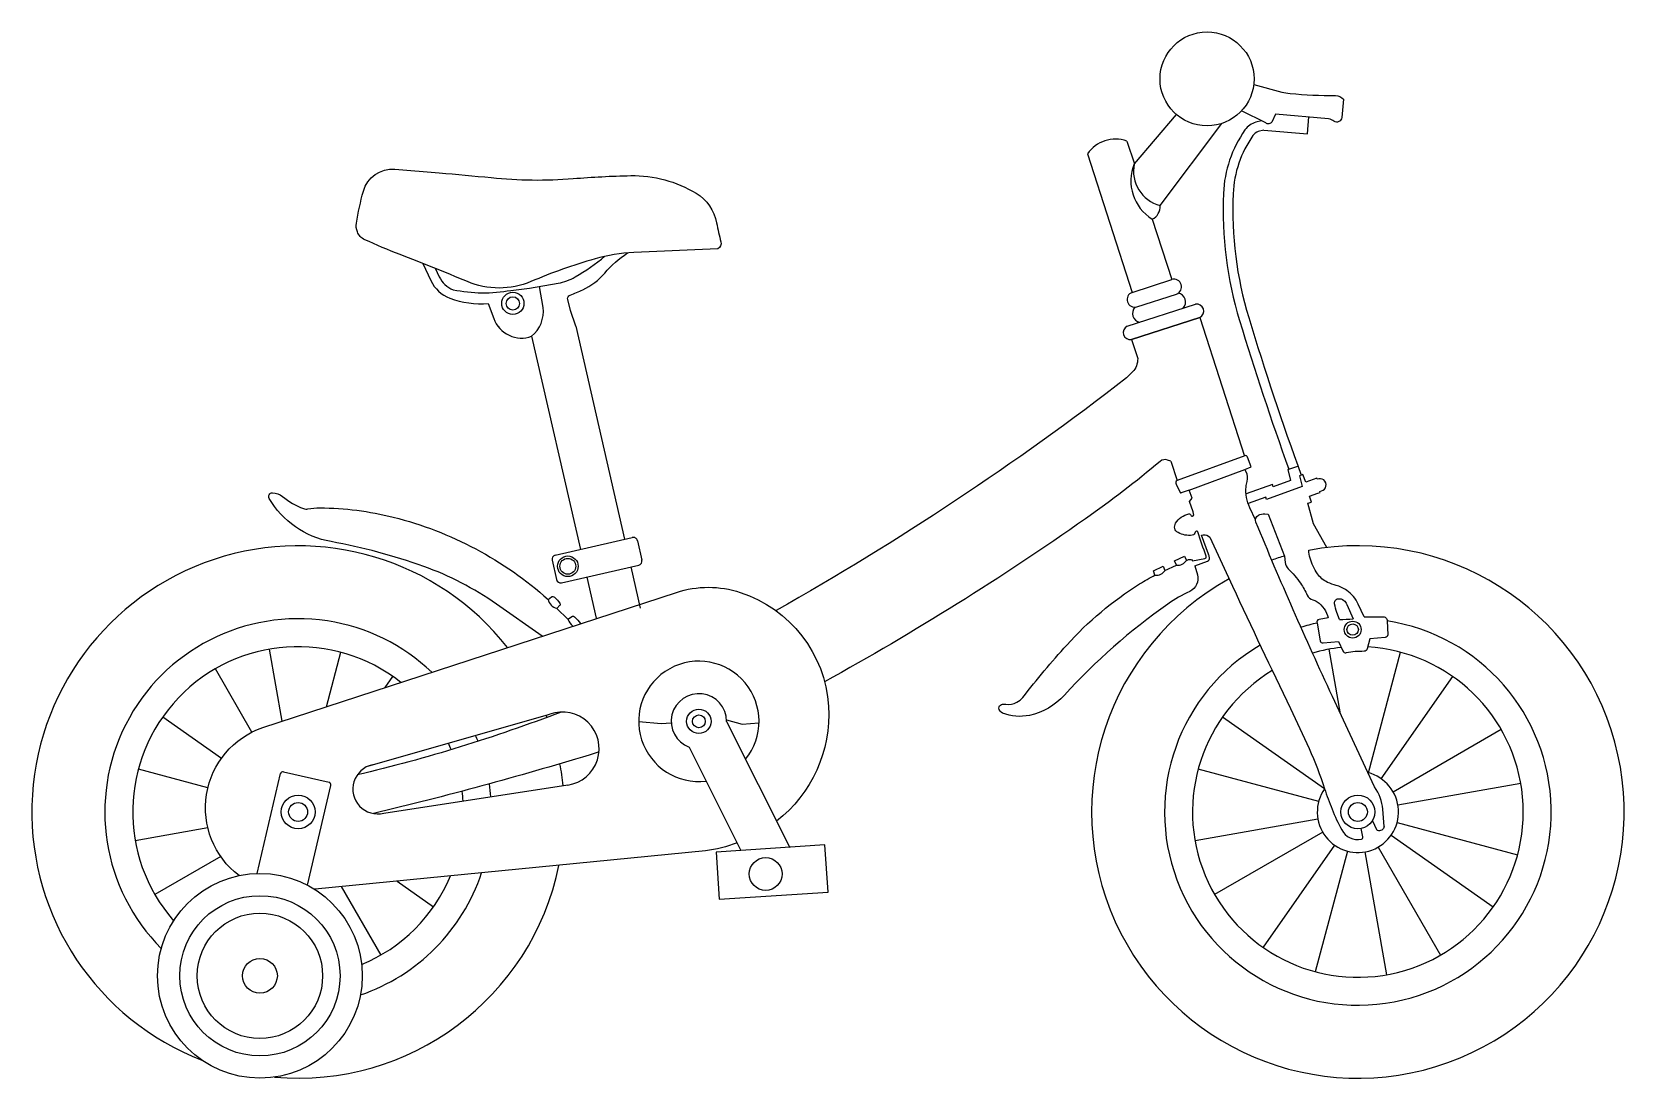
# Model space of a CAD drawing. Header units: millimetres. Extents: x -996 to 200, y 0 to 786.
import ezdxf

# ---------------------------------------------------------------- set-up
doc = ezdxf.new("R2010")
doc.units = ezdxf.units.MM
doc.layers.add('ceco.net 417', color=7, linetype='Continuous')

msp = doc.modelspace()

# ---------------------------------------------------------------- linework, layer by layer
at = {"layer": 'ceco.net 417'}
for points in [[(-78.2, 746.6), (-57.2, 740.9, 0.043661), (-50.9, 739.8, 0.019248), (-16.7, 738.2, -0.216307), (-10.9, 735.5), (-12.1, 721.8, -0.57735), (-18, 719, 0.087489), (-22, 720.9), (-61.9, 724.4), (-64.7, 718.4, -0.468793), (-69.2, 717.7), (-87.5, 726.7)], [(-72.5, 719.3), (-76.6, 718.2, 0.176327), (-84.8, 712.5, 0.142953), (-101, 664.8, 0.084355), (-88.9, 569.3, 0.013221), (-51.8, 457.5), (-51.8, 457.5), (-52.7, 457.2), (-50.5, 449), (-63.6, 444.3), (-64.1, 446.1), (-84, 439)], [(-70.6, 712.3), (-74.8, 711.2, 0.176327), (-78.8, 708.3, 0.142953), (-93.7, 664.5, 0.084355), (-82, 571.4, 0.014036), (-42.5, 453.1), (-43.9, 452.6), (-41.8, 444.5), (-68.6, 434.7), (-69.1, 436.6), (-82.5, 431.7)], [(-723.3, 682.9), (-690, 680.2, -0.005649), (-650.9, 676.6, 0.045643), (-589.4, 675.9, -0.015439), (-546.2, 678.1, -0.140861), (-497, 664.9, -0.216196), (-481.7, 642.6, 0.022938), (-478.4, 628.3, -0.355673), (-480.7, 623.1), (-543.9, 620.3, 0.059616), (-573, 615.6, 0.029692), (-621.2, 598.5, -0.202949), (-668.9, 598.5, 0.008898), (-719.4, 618.8, -0.017315), (-746, 630, -0.192013), (-751.5, 635.9, -0.135642), (-752.2, 642.4, -0.02721), (-747, 666.4, -0.360263), (-723.3, 682.9, 0.16333)], [(-702.3, 612.2), (-696.3, 599.2, 0.195973), (-682, 586, 0.112298), (-653.2, 582.1), (-649.1, 570.7, 0.414214), (-620.6, 557.4), (-584, 397.3)], [(-636.2, 591.9), (-622.3, 593.5), (-600.7, 597.3, 0.087489), (-587.9, 602, 0.040861), (-565.5, 617.5, -0.340306)], [(-587.5, 565), (-591.3, 576.7), (-593.5, 585, -0.391908), (-591.7, 588.4, 0.025403), (-582.1, 592.4, 0.106157), (-565.7, 604.9, -0.068607), (-548.6, 620, -1.533354)], [(-693, 608.5), (-690, 602.1, 0.195973), (-679.6, 592.4, 0.094005), (-636.2, 591.9)], [(-620.6, 557.4, 0.252323), (-611.9, 579), (-614.7, 594.9)], [(-165.4, 540.6, -0.191437), (-169.2, 530.6), (-173.7, 526.1, -0.036014), (-437, 351.3, -0.036014)], [(-76.9, 419.4), (-81.2, 428.6, -0.131652), (-84, 444.2, -0.043661), (-83.2, 448.4, 0.176327), (-83.9, 455.6), (-84.9, 457.4), (-80.1, 459.2), (-82.8, 466.6, 0.36397), (-84.9, 467.7), (-135.8, 449, 0.518253), (-136.4, 446.4), (-133.5, 440.1, 0.315299), (-132.8, 439.7, 0.087489)], [(-140.5, 463.5), (-142.9, 464.4, 0.267949), (-148.5, 463.4, -0.021113), (-204.6, 420.3, -0.027692), (-400.6, 297.9, -0.027692)], [(-23.2, 398.7), (-33.4, 416.4), (-37.6, 432), (-34.8, 432.7), (-36.4, 437.2), (-30.2, 439.5), (-28.3, 440.1), (-28.6, 440.9), (-27.3, 441.3, 1.091309), (-30.5, 450), (-30.8, 450.8), (-39.2, 447.8), (-41.3, 453.6), (-42.5, 453.1)], [(-612.6, 332.1), (-647.1, 356.2, 0.067094), (-701.7, 384.5, 0.040568), (-771.3, 403.1, -0.218457), (-817.7, 435.6, -0.581475), (-815.3, 439.8, -0.173145), (-807.7, 437.1, 0.084378), (-792, 428, 0.134795), (-788.6, 427.7, -0.046755), (-779.6, 428.5, -0.059791), (-724.5, 421.5, -0.120634), (-608.2, 359.7), (-605.8, 361.6, -0.274886), (-603.4, 361.4, -0.047306), (-599.4, 356.8, -0.392257), (-599.9, 354.8, -0.01301), (-601.7, 353), (-593.4, 344.9), (-589.8, 347, -0.36397), (-588.4, 346.7, -0.041309), (-583.8, 341.5, 0.57735)], [(-122.4, 385), (-120.5, 378.2, -0.36397), (-126.3, 365.7, 0.043661), (-142.8, 356.2, 0.055927), (-220.4, 287.7, -0.156634), (-246.7, 272.6, -0.151198), (-266.9, 274.3, -0.294357), (-269.6, 278.1, -0.336496), (-267.8, 280.7, -0.112206), (-264.5, 281, 0.156634), (-256.1, 282.4, 0.106831), (-251.6, 286.1, -0.019164), (-218.7, 325.4, -0.068211), (-164, 371.3, -0.019164), (-152.4, 378), (-153.5, 381.2), (-146.3, 384.6), (-144.9, 381.5), (-136.3, 385.5), (-137.7, 388.6), (-130.3, 392.1), (-128.8, 389), (-127.2, 389.6, -0.315299), (-124.1, 388.8), (-115, 390.4, 0.466308), (-113.9, 392.2, -0.005389), (-120.3, 410.4, 0.784595), (-122.1, 410.3, -0.32719), (-124.4, 408, -0.165234), (-135.1, 409.9, -0.426899), (-136.9, 416.9, -0.210413), (-126.9, 423.9, -0.426899), (-125.5, 423, 0.652329), (-123.6, 422.5, 0.303488), (-123.4, 424.2), (-123.6, 425.6), (-126.4, 433.3), (-124.4, 435.7), (-126.7, 441.9), (-132.8, 439.7)], [(19.8, 189.1), (18.7, 202, 0.131652), (12.6, 218.8), (-19.1, 286.8, -0.011388), (-76.6, 417.8, -0.387775), (-74.7, 423, -0.154897), (-69.8, 423.9), (-67.3, 423.7), (-55, 392.3), (-54.5, 387.5, 0.176327), (-52.3, 382.7, -0.043661), (-43.1, 371.8, -0.043661), (-38, 362.9, 0.221695), (-33.9, 359.5, -0.087489), (-30.7, 358, -0.176327), (-22.2, 345.8), (-29.2, 344.6, 0.476174), (-30.6, 341.9), (-28.3, 328.6, 0.414214), (-26.2, 327.1), (-14.6, 328.1), (-11.3, 321, 0.315299), (-8.7, 319.6)], [(-122.4, 385), (-113, 388.4, 0.36397), (-111.5, 391.1, 0.043661), (-112.2, 393.7), (-117.4, 407.9), (-116.1, 408.2, -0.267949), (-111.3, 406.4), (-94.2, 369.6, 0.00303), (-50.7, 277.8, -0.00606), (-36.6, 247.6, -0.027777), (-25, 217.5, 0.017968), (-19.4, 202.1, 0.025672), (-12.1, 186.5, 0.335166), (2.6, 179.6, 0.393318), (3.7, 181.2), (2.5, 187.5)], [(4.8, 346.5), (0.3, 356.2, 0.131652), (-8.4, 366.5, 0.087489), (-16.3, 370.2, -0.043661), (-22.7, 372.5, -0.131652), (-30.4, 379, -0.087489), (-35.9, 390.7, -0.043661), (-36.9, 396.6, -0.8391)], [(-822.4, 263.5), (-511.8, 365, -0.15929), (-463.9, 365, -0.306683), (-397.6, 279.5, -0.249935), (-436.7, 193.2, -0.249935)], [(-13.8, 344.5), (-15.7, 349.9, -0.038482), (-17.5, 356.3, -0.426381), (-14.9, 360.2, -0.21087), (-10.5, 359, -0.142187), (-8.4, 356), (-3.6, 345.1)], [(4.8, 346.5), (18.5, 346.7, -0.44851), (22, 343.5), (22.4, 333, -0.414214), (20.6, 331.2), (9, 330.2), (7, 322.6, -0.315299), (4.7, 320.7, 0.044683), (-8.7, 319.6)], [(-598.4, 275.1, -0.033461), (-751.7, 227.8)], [(-840.4, 152.2, -0.5995), (-822.4, 263.5)], [(-570, 245.1), (-577.5, 242.8, -0.015573), (-739.4, 198.8)], [(19.8, 189.1, -0.393856), (19.8, 189.1, -0.455559), (14.6, 186.1), (11, 193.6)], [(-466.3, 176.8, -0.052947), (-490, 170.7), (-783.1, 142, -0.001538), (-783.7, 141.9, -0.001538)]]:
    msp.add_lwpolyline(points, format="xyb", dxfattribs=at)
for points in [[(-167.9, 686.9), (-136.2, 724)], [(-70.6, 712.3), (-37.9, 709.4), (-36.8, 722.2)], [(-148.5, 655.7), (-102.3, 717.2)], [(-203.2, 694.5), (-169.5, 590.4)], [(-173.5, 704.1), (-167.9, 686.9)], [(-154.5, 645.4), (-139.8, 600)], [(-169.5, 590.4), (-139.8, 600)], [(-166, 579.5), (-136.3, 589.1)], [(-173.3, 565), (-122, 581.6)], [(-645.6, 564.9), (-645.4, 564.2)], [(-587.5, 565), (-550.9, 404.9)], [(-118.8, 571.5), (-170, 555)], [(-170, 555), (-118.8, 571.5)], [(-118.8, 571.5), (-85.1, 467.4)], [(-170, 555), (-165.4, 540.6)], [(-140.5, 463.5), (-135.8, 449)], [(-126.7, 441.9), (-84.9, 457.4)], [(-51.8, 457.5), (-45, 459.9)], [(-602.9, 393), (-545, 406.2)], [(-541.1, 403.8), (-537.8, 389.3)], [(-605.3, 389.1), (-602, 374.6)], [(-598.1, 372.2), (-540.2, 385.4)], [(-546.1, 384.1), (-539, 353.1)], [(-579.2, 376.5), (-572.1, 345.5)], [(-808, 268.2), (-817.6, 322.3)], [(-774.8, 279.1), (-763.9, 320)], [(-13, 273.7), (-21.6, 322.3)], [(7.9, 229.4), (32.1, 320)], [(-830.7, 260), (-858.1, 307.6)], [(-730.5, 293.5), (-724.8, 301.7)], [(17.5, 225), (71.2, 301.7)], [(-853.6, 240.3), (-897.7, 271.2)], [(-743, 234.6), (-606.9, 273.5)], [(-540.2, 268.1), (-523.4, 266.5), (-515.8, 266.9)], [(-474.3, 269.3), (-462.5, 266), (-449.9, 267.1)], [(-474.3, 268.1), (-426.6, 173.4)], [(-25, 217.5), (-101.7, 271.2)], [(26.4, 215.2), (107.6, 262.1)], [(-502.4, 248.7), (-463.4, 171)], [(-863.8, 218.2), (-916, 232.1)], [(-826.8, 153.7), (-809.3, 228.8)], [(-806.9, 230.2), (-772.8, 222.3)], [(-29.4, 207.9), (-120, 232.1)], [(-788.9, 144.9), (-771.4, 219.9)], [(-731.7, 199), (-593.4, 220.3)], [(30, 205.3), (122.3, 221.6)], [(-30, 194.7), (-122.3, 178.4)], [(29.4, 192.1), (120, 167.9)], [(-863.8, 188), (-918.3, 178.4)], [(-26.4, 184.8), (-107.6, 137.9)], [(25, 182.5), (101.7, 128.8)], [(-17.5, 175), (-71.2, 98.3)], [(-7.9, 170.6), (-32.1, 80)], [(5.3, 170), (21.6, 77.7)], [(15.2, 173.6), (62.1, 92.4)], [(-854.1, 166.5), (-903.6, 137.9)], [(-763.6, 143.9), (-733.9, 92.4)], [(-721.7, 148), (-694.3, 128.8)]]:
    msp.add_lwpolyline(points, dxfattribs=at)
msp.add_lwpolyline([(-400.3, 175.2), (-482.1, 169.7), (-479.7, 134.4), (-397.9, 139.8)], close=True, dxfattribs=at)
for centre, radius in [((-113.3, 750.8), 35.3), ((-634.7, 582.1), 8.34), ((-634.7, 582.1), 4.98), ((-593.4, 384.6), 7.73), ((-593.4, 384.6), 5.97), ((-3.9, 337), 6.36), ((-3.9, 337), 4.28), ((-495, 268.1), 9.18), ((-495, 268.1), 4.79), ((-796, 200), 12.7), ((-796, 200), 7.11), ((0, 200), 12.7), ((0, 200), 7.11), ((-444.8, 153.4), 12.3), ((-824.7, 76.9), 76.9), ((-824.7, 76.9), 60.2), ((-824.7, 76.9), 47.1), ((-824.7, 76.9), 13.1)]:
    msp.add_circle(centre, radius, dxfattribs=at)
for centre, radius, start, end in [((-182, 679.6), 25.9, 70.953, 144.8914), ((-136.8, 674.1), 33.7, 157.5268, 238.3176), ((-142, 681.4), 26.5, 167.9319, 255.8239), ((-158.7, 654.7), 10.2, 294.2061, 5.3353), ((-138.2, 594.5), 5.74, 289.7535, 106.0909), ((-167.6, 585), 5.74, 109.7535, 286.0909), ((-136.2, 583.2), 6.8, 317.4811, 78.3632), ((-162.5, 574.7), 6.8, 137.4811, 258.3632), ((-121.1, 576.3), 5.33, 296.1022, 99.7422), ((-170.9, 560.2), 5.33, 116.1022, 279.7422), ((-796, 200), 200, 38.1497, 248.8097), ((-544.3, 403.1), 3.24, 12.9058, 102.9058), ((0, 200), 200, 118.9204, 100.6371), ((-602.1, 389.8), 3.24, 102.9058, 192.9058), ((-540.9, 388.6), 3.24, 282.9058, 12.9058), ((-135.4, 393.4), 7.96, 263.7735, 326.2265), ((0, 200), 200, 105.9496, 108.8683), ((-598.8, 375.3), 3.24, 192.9058, 282.9058), ((-151.1, 385.2), 7.26, 260.3111, 329.6889), ((-599.9, 361.3), 8.48, 190.5526, 257.848), ((-796, 200), 145.2, 81.2998, 224.9131), ((-796, 200), 145.2, 46.2814, 81.2998), ((-578.3, 351.3), 16.4, 202.9402, 225.8086), ((0, 200), 145.2, 120.3476, 81.2998), ((0, 200), 145.2, 102.182, 107.1298), ((-131.9, 2393.4), 2052.3, 273.2995, 273.584), ((-796, 200), 124.2, 51.611, 221.1403), ((0, 200), 124.2, 121.1855, 86.6104), ((0, 200), 124.2, 95.7546, 105.935), ((-495, 268.1), 45.2, 320.9486, 276.8624), ((-495, 268.1), 20.8, 0, 249.2668), ((-597.5, 247.5), 27.6, 278.4877, 109.868), ((-796, 200), 200, 20.8157, 21.3067), ((-796, 200), 124.2, 22.1464, 24.61), ((-796, 200), 145.2, 21.4484, 23.347), ((-807.4, 228.3), 1.95, 76.8586, 166.8586), ((-736.2, 217.2), 18.7, 102.2022, 283.7823), ((-796, 200), 200, 5.6549, 10.4411), ((0, 200), 30.5, 145, 75.5681), ((-773.3, 220.4), 1.95, 346.8586, 76.8586), ((-796, 200), 124.2, 3.7718, 7.2042), ((-796, 200), 145.2, 4.4907, 8.3556), ((-796, 200), 200, 264.9074, 348.4363), ((-796, 200), 145.2, 288.8041, 341.6157), ((-796, 200), 124.2, 292.5768, 337.2284)]:
    msp.add_arc(centre, radius, start, end, dxfattribs=at)

doc.saveas('drawing.dxf')
